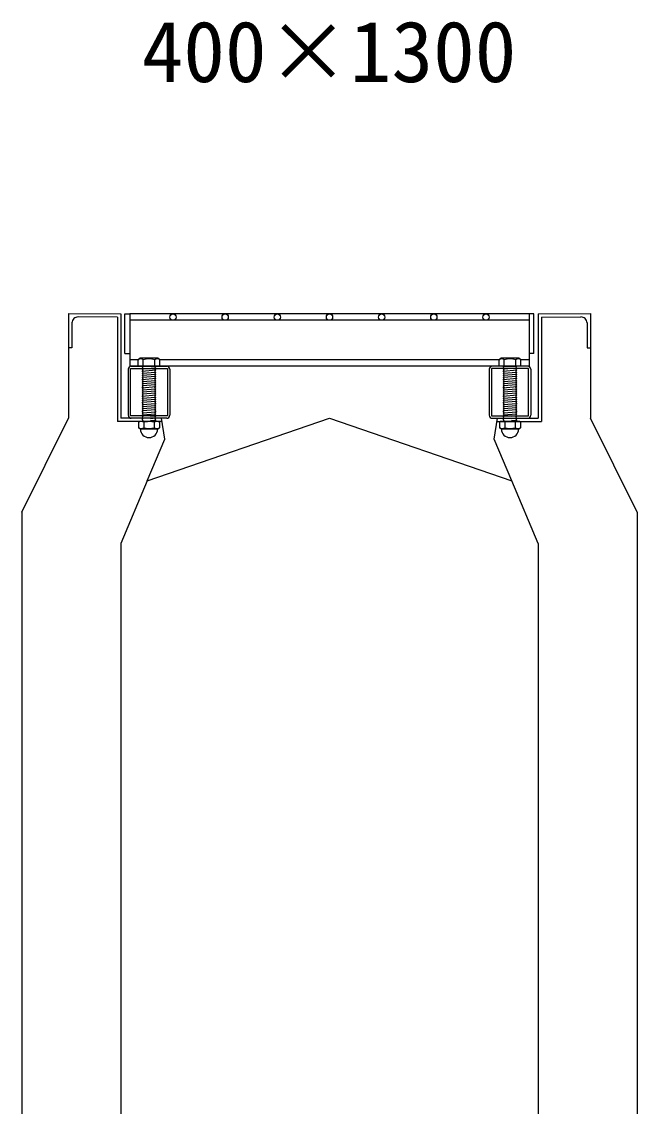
# Model space of a CAD drawing. Units: millimetres, scale not verified. Extents: x -16800 to 16800, y -5940 to 5940.
# Drawn here: x -5020 to -4430, y -2499 to -1459 of the extents above; entities that cross this region are included whole.
import ezdxf
from ezdxf.enums import TextEntityAlignment as Align

# ---------------------------------------------------------------- set-up
doc = ezdxf.new("R2010")
doc.units = ezdxf.units.MM
doc.header["$LTSCALE"] = 20
doc.linetypes.add('DOTTED', pattern=[1.75, 0.25, -1.5])
for name, color, linetype, lineweight in [('0-2_HATCH', 6, 'Continuous', 25), ('0-5_OUTLINE', 3, 'Continuous', 25), ('0-6_TXT', 7, 'Continuous', 25), ('0-A__0-5_D-BMK', 6, 'Continuous', 25)]:
    doc.layers.add(name, color=color, linetype=linetype, lineweight=lineweight)
doc.styles.add('ＭＳ ゴシック', font='')
doc.styles.get('ＭＳ ゴシック').set_extended_font_data('MS Gothic')

msp = doc.modelspace()

# ---------------------------------------------------------------- linework, layer by layer
at = {"layer": '0-2_HATCH'}
for p, q in [((-4928.18, -1742.81), (-4965.94, -1742.43)), ((-4928.18, -1742.81), (-4928.18, -1842.84)), ((-4924.98, -1739.64), (-4924.98, -1839.64)), ((-4525.02, -1739.64), (-4525.02, -1839.64)), ((-4521.82, -1742.81), (-4484.06, -1742.43)), ((-4521.82, -1742.81), (-4521.82, -1842.84)), ((-4971.8, -1748.23), (-4971.8, -1772.18)), ((-4478.2, -1748.23), (-4478.2, -1772.18)), ((-4971.8, -1772.18), (-4975, -1772.15)), ((-4478.2, -1772.18), (-4475, -1772.15)), ((-4885.98, -1839.64), (-4924.98, -1839.64)), ((-4882.98, -1859.64), (-4885.98, -1839.64)), ((-4567.02, -1859.64), (-4564.02, -1839.64)), ((-4564.02, -1839.64), (-4525.02, -1839.64)), ((-4885.5, -1842.84), (-4928.18, -1842.84)), ((-4564.5, -1842.84), (-4521.82, -1842.84)), ((-4899.79, -1899.64), (-4882.98, -1859.64)), ((-4550.21, -1899.64), (-4567.02, -1859.64))]:
    msp.add_line(p, q, dxfattribs=at)
for centre, start, end in [((-4966, -1748.23), 89.42706, 180), ((-4484, -1748.23), 0, 90.57294)]:
    msp.add_arc(centre, 5.8, start, end, dxfattribs=at)
at = {"layer": '0-5_OUTLINE'}
for p, q in [((-4975, -1739.14), (-4924.98, -1739.64)), ((-4975, -1739.14), (-4975, -1839.64)), ((-4525.02, -1739.64), (-4475, -1739.14)), ((-4475, -1739.14), (-4475, -1839.64)), ((-5020, -1929.64), (-4975, -1839.64)), ((-4430, -1929.64), (-4475, -1839.64)), ((-4899.8, -1899.64), (-4925, -1959.64)), ((-4525, -1959.64), (-4550.21, -1899.64)), ((-5020, -1929.64), (-5020, -3189.64)), ((-4430, -1929.64), (-4430, -3189.64)), ((-4925, -1959.64), (-4925, -3189.64)), ((-4525, -1959.64), (-4525, -3189.64))]:
    msp.add_line(p, q, dxfattribs=at)
msp.add_lwpolyline([(-4899.8, -1899.64), (-4725, -1839.64), (-4550.21, -1899.64)], dxfattribs=at)
at = {"layer": '0-A__0-5_D-BMK'}
for p, q in [((-4916.52, -1739.64), (-4916.52, -1789.64)), ((-4533.52, -1739.64), (-4916.52, -1739.64)), ((-4533.52, -1745.64), (-4916.52, -1745.64)), ((-4529.02, -1777.64), (-4529.02, -1739.64)), ((-4921.02, -1777.64), (-4916.52, -1777.64)), ((-4529.02, -1777.64), (-4533.52, -1777.64)), ((-4908.5, -1783.64), (-4916.52, -1783.64)), ((-4906.5, -1782.14), (-4908.5, -1783.64)), ((-4908.5, -1789.64), (-4908.5, -1783.64)), ((-4908.18, -1783.37), (-4906.5, -1782.14)), ((-4889.5, -1782.14), (-4906.5, -1782.14)), ((-4903.5, -1789.64), (-4903.5, -1783.64)), ((-4892.5, -1789.64), (-4892.5, -1783.64)), ((-4887.83, -1783.37), (-4889.5, -1782.14)), ((-4562.5, -1783.64), (-4887.5, -1783.64)), ((-4887.5, -1789.64), (-4887.5, -1783.64)), ((-4560.5, -1782.14), (-4562.5, -1783.64)), ((-4562.5, -1789.64), (-4562.5, -1783.64)), ((-4562.18, -1783.37), (-4560.5, -1782.14)), ((-4543.5, -1782.14), (-4560.5, -1782.14)), ((-4557.5, -1789.64), (-4557.5, -1783.64)), ((-4546.5, -1789.64), (-4546.5, -1783.64)), ((-4541.83, -1783.37), (-4543.5, -1782.14)), ((-4533.52, -1783.64), (-4541.5, -1783.64)), ((-4541.5, -1789.64), (-4541.5, -1783.64)), ((-4918.02, -1792.64), (-4918.02, -1836.64)), ((-4533.52, -1789.64), (-4916.52, -1789.64)), ((-4915.02, -1789.64), (-4881.02, -1789.64)), ((-4887.5, -1789.64), (-4908.5, -1789.64)), ((-4904.5, -1789.64), (-4891.5, -1789.64)), ((-4904.5, -1790.64), (-4903.5, -1789.64)), ((-4903.5, -1791.64), (-4904.5, -1790.64)), ((-4891.5, -1791.64), (-4904.5, -1792.64)), ((-4904.5, -1792.64), (-4903.5, -1791.64)), ((-4903.5, -1793.64), (-4904.5, -1792.64)), ((-4904.5, -1794.64), (-4903.5, -1793.64)), ((-4891.5, -1793.64), (-4904.5, -1794.64)), ((-4903.5, -1795.64), (-4904.5, -1794.64)), ((-4904.5, -1796.64), (-4903.5, -1795.64)), ((-4891.5, -1795.64), (-4904.5, -1796.64)), ((-4903.5, -1797.64), (-4904.5, -1796.64)), ((-4904.5, -1798.64), (-4903.5, -1797.64)), ((-4891.5, -1797.64), (-4904.5, -1798.64)), ((-4903.5, -1799.64), (-4904.5, -1798.64)), ((-4892.5, -1790.64), (-4891.5, -1789.64)), ((-4891.5, -1791.64), (-4892.5, -1790.64)), ((-4892.5, -1794.64), (-4891.5, -1793.64)), ((-4891.5, -1795.64), (-4892.5, -1794.64)), ((-4892.5, -1796.64), (-4891.5, -1795.64)), ((-4891.5, -1797.64), (-4892.5, -1796.64)), ((-4892.5, -1798.64), (-4891.5, -1797.64)), ((-4891.5, -1799.64), (-4892.5, -1798.64)), ((-4878.02, -1792.64), (-4878.02, -1836.64)), ((-4572.02, -1792.64), (-4572.02, -1836.64)), ((-4535.02, -1789.64), (-4569.02, -1789.64)), ((-4541.5, -1789.64), (-4562.5, -1789.64)), ((-4558.5, -1789.64), (-4545.5, -1789.64)), ((-4558.5, -1790.64), (-4557.5, -1789.64)), ((-4557.5, -1791.64), (-4558.5, -1790.64)), ((-4545.5, -1791.64), (-4558.5, -1792.64)), ((-4558.5, -1792.64), (-4557.5, -1791.64)), ((-4557.5, -1793.64), (-4558.5, -1792.64)), ((-4558.5, -1794.64), (-4557.5, -1793.64)), ((-4545.5, -1793.64), (-4558.5, -1794.64)), ((-4557.5, -1795.64), (-4558.5, -1794.64)), ((-4558.5, -1796.64), (-4557.5, -1795.64)), ((-4545.5, -1795.64), (-4558.5, -1796.64)), ((-4557.5, -1797.64), (-4558.5, -1796.64)), ((-4558.5, -1798.64), (-4557.5, -1797.64)), ((-4545.5, -1797.64), (-4558.5, -1798.64)), ((-4557.5, -1799.64), (-4558.5, -1798.64)), ((-4546.5, -1790.64), (-4545.5, -1789.64)), ((-4545.5, -1791.64), (-4546.5, -1790.64)), ((-4546.5, -1794.64), (-4545.5, -1793.64)), ((-4545.5, -1795.64), (-4546.5, -1794.64)), ((-4546.5, -1796.64), (-4545.5, -1795.64)), ((-4545.5, -1797.64), (-4546.5, -1796.64)), ((-4546.5, -1798.64), (-4545.5, -1797.64)), ((-4545.5, -1799.64), (-4546.5, -1798.64)), ((-4532.02, -1792.64), (-4532.02, -1836.64)), ((-4904.5, -1800.64), (-4903.5, -1799.64)), ((-4891.5, -1799.64), (-4904.5, -1800.64)), ((-4903.5, -1801.64), (-4904.5, -1800.64)), ((-4891.5, -1801.64), (-4904.5, -1802.64)), ((-4904.5, -1802.64), (-4903.5, -1801.64)), ((-4891.5, -1803.64), (-4904.5, -1804.64)), ((-4903.5, -1805.64), (-4904.5, -1804.64)), ((-4891.5, -1805.64), (-4904.5, -1806.64)), ((-4904.5, -1806.64), (-4903.5, -1805.64)), ((-4903.5, -1807.64), (-4904.5, -1806.64)), ((-4891.5, -1807.64), (-4904.5, -1808.64)), ((-4904.5, -1808.64), (-4903.5, -1807.64)), ((-4903.5, -1809.64), (-4904.5, -1808.64)), ((-4891.5, -1809.64), (-4904.5, -1810.64)), ((-4904.5, -1810.64), (-4903.5, -1809.64)), ((-4892.5, -1802.64), (-4891.5, -1801.64)), ((-4891.5, -1803.64), (-4892.5, -1802.64)), ((-4892.5, -1804.64), (-4891.5, -1803.64)), ((-4891.5, -1805.64), (-4892.5, -1804.64)), ((-4892.5, -1806.64), (-4891.5, -1805.64)), ((-4892.5, -1806.64), (-4891.5, -1807.64)), ((-4892.5, -1808.64), (-4891.5, -1807.64)), ((-4892.5, -1808.64), (-4891.5, -1809.64)), ((-4892.5, -1810.64), (-4891.5, -1809.64)), ((-4558.5, -1800.64), (-4557.5, -1799.64)), ((-4545.5, -1799.64), (-4558.5, -1800.64)), ((-4557.5, -1801.64), (-4558.5, -1800.64)), ((-4545.5, -1801.64), (-4558.5, -1802.64)), ((-4558.5, -1802.64), (-4557.5, -1801.64)), ((-4545.5, -1803.64), (-4558.5, -1804.64)), ((-4557.5, -1805.64), (-4558.5, -1804.64)), ((-4545.5, -1805.64), (-4558.5, -1806.64)), ((-4558.5, -1806.64), (-4557.5, -1805.64)), ((-4557.5, -1807.64), (-4558.5, -1806.64)), ((-4545.5, -1807.64), (-4558.5, -1808.64)), ((-4558.5, -1808.64), (-4557.5, -1807.64)), ((-4557.5, -1809.64), (-4558.5, -1808.64)), ((-4545.5, -1809.64), (-4558.5, -1810.64)), ((-4558.5, -1810.64), (-4557.5, -1809.64)), ((-4546.5, -1802.64), (-4545.5, -1801.64)), ((-4545.5, -1803.64), (-4546.5, -1802.64)), ((-4546.5, -1804.64), (-4545.5, -1803.64)), ((-4545.5, -1805.64), (-4546.5, -1804.64)), ((-4546.5, -1806.64), (-4545.5, -1805.64)), ((-4546.5, -1806.64), (-4545.5, -1807.64)), ((-4546.5, -1808.64), (-4545.5, -1807.64)), ((-4546.5, -1808.64), (-4545.5, -1809.64)), ((-4546.5, -1810.64), (-4545.5, -1809.64)), ((-4903.5, -1811.64), (-4904.5, -1810.64)), ((-4891.5, -1811.64), (-4904.5, -1812.64)), ((-4904.5, -1812.64), (-4903.5, -1811.64)), ((-4903.5, -1813.64), (-4904.5, -1812.64)), ((-4891.5, -1813.64), (-4904.5, -1814.64)), ((-4904.5, -1814.64), (-4903.5, -1813.64)), ((-4903.5, -1815.64), (-4904.5, -1814.64)), ((-4891.5, -1815.64), (-4904.5, -1816.64)), ((-4904.5, -1816.64), (-4903.5, -1815.64)), ((-4903.5, -1817.64), (-4904.5, -1816.64)), ((-4891.5, -1817.64), (-4904.5, -1818.64)), ((-4904.5, -1818.64), (-4903.5, -1817.64)), ((-4903.5, -1819.64), (-4904.5, -1818.64)), ((-4891.5, -1819.64), (-4904.5, -1820.64)), ((-4904.5, -1820.64), (-4903.5, -1819.64)), ((-4892.5, -1810.64), (-4891.5, -1811.64)), ((-4892.5, -1812.64), (-4891.5, -1811.64)), ((-4892.5, -1812.64), (-4891.5, -1813.64)), ((-4892.5, -1814.64), (-4891.5, -1813.64)), ((-4892.5, -1814.64), (-4891.5, -1815.64)), ((-4892.5, -1816.64), (-4891.5, -1815.64)), ((-4892.5, -1816.64), (-4891.5, -1817.64)), ((-4892.5, -1818.64), (-4891.5, -1817.64)), ((-4892.5, -1818.64), (-4891.5, -1819.64)), ((-4892.5, -1820.64), (-4891.5, -1819.64)), ((-4557.5, -1811.64), (-4558.5, -1810.64)), ((-4545.5, -1811.64), (-4558.5, -1812.64)), ((-4558.5, -1812.64), (-4557.5, -1811.64)), ((-4557.5, -1813.64), (-4558.5, -1812.64)), ((-4545.5, -1813.64), (-4558.5, -1814.64)), ((-4558.5, -1814.64), (-4557.5, -1813.64)), ((-4557.5, -1815.64), (-4558.5, -1814.64)), ((-4545.5, -1815.64), (-4558.5, -1816.64)), ((-4558.5, -1816.64), (-4557.5, -1815.64)), ((-4557.5, -1817.64), (-4558.5, -1816.64)), ((-4545.5, -1817.64), (-4558.5, -1818.64)), ((-4558.5, -1818.64), (-4557.5, -1817.64)), ((-4557.5, -1819.64), (-4558.5, -1818.64)), ((-4545.5, -1819.64), (-4558.5, -1820.64)), ((-4558.5, -1820.64), (-4557.5, -1819.64)), ((-4546.5, -1810.64), (-4545.5, -1811.64)), ((-4546.5, -1812.64), (-4545.5, -1811.64)), ((-4546.5, -1812.64), (-4545.5, -1813.64)), ((-4546.5, -1814.64), (-4545.5, -1813.64)), ((-4546.5, -1814.64), (-4545.5, -1815.64)), ((-4546.5, -1816.64), (-4545.5, -1815.64)), ((-4546.5, -1816.64), (-4545.5, -1817.64)), ((-4546.5, -1818.64), (-4545.5, -1817.64)), ((-4546.5, -1818.64), (-4545.5, -1819.64)), ((-4546.5, -1820.64), (-4545.5, -1819.64)), ((-4903.5, -1821.64), (-4904.5, -1820.64)), ((-4891.5, -1821.64), (-4904.5, -1822.64)), ((-4904.5, -1822.64), (-4903.5, -1821.64)), ((-4903.5, -1823.64), (-4904.5, -1822.64)), ((-4891.5, -1823.64), (-4904.5, -1824.64)), ((-4904.5, -1824.64), (-4903.5, -1823.64)), ((-4903.5, -1825.64), (-4904.5, -1824.64)), ((-4891.5, -1825.64), (-4904.5, -1826.64)), ((-4904.5, -1826.64), (-4903.5, -1825.64)), ((-4903.5, -1827.64), (-4904.5, -1826.64)), ((-4891.5, -1827.64), (-4904.5, -1828.64)), ((-4904.5, -1828.64), (-4903.5, -1827.64)), ((-4903.5, -1829.64), (-4904.5, -1828.64)), ((-4891.5, -1829.64), (-4904.5, -1830.64)), ((-4904.5, -1830.64), (-4903.5, -1829.64)), ((-4903.5, -1831.64), (-4904.5, -1830.64)), ((-4892.5, -1820.64), (-4891.5, -1821.64)), ((-4892.5, -1822.64), (-4891.5, -1821.64)), ((-4892.5, -1822.64), (-4891.5, -1823.64)), ((-4892.5, -1824.64), (-4891.5, -1823.64)), ((-4892.5, -1824.64), (-4891.5, -1825.64)), ((-4892.5, -1826.64), (-4891.5, -1825.64)), ((-4892.5, -1826.64), (-4891.5, -1827.64)), ((-4892.5, -1828.64), (-4891.5, -1827.64)), ((-4892.5, -1828.64), (-4891.5, -1829.64)), ((-4892.5, -1830.64), (-4891.5, -1829.64)), ((-4892.5, -1830.64), (-4891.5, -1831.64)), ((-4557.5, -1821.64), (-4558.5, -1820.64)), ((-4545.5, -1821.64), (-4558.5, -1822.64)), ((-4558.5, -1822.64), (-4557.5, -1821.64)), ((-4557.5, -1823.64), (-4558.5, -1822.64)), ((-4545.5, -1823.64), (-4558.5, -1824.64)), ((-4558.5, -1824.64), (-4557.5, -1823.64)), ((-4557.5, -1825.64), (-4558.5, -1824.64)), ((-4545.5, -1825.64), (-4558.5, -1826.64)), ((-4558.5, -1826.64), (-4557.5, -1825.64)), ((-4557.5, -1827.64), (-4558.5, -1826.64)), ((-4545.5, -1827.64), (-4558.5, -1828.64)), ((-4558.5, -1828.64), (-4557.5, -1827.64)), ((-4557.5, -1829.64), (-4558.5, -1828.64)), ((-4545.5, -1829.64), (-4558.5, -1830.64)), ((-4558.5, -1830.64), (-4557.5, -1829.64)), ((-4557.5, -1831.64), (-4558.5, -1830.64)), ((-4546.5, -1820.64), (-4545.5, -1821.64)), ((-4546.5, -1822.64), (-4545.5, -1821.64)), ((-4546.5, -1822.64), (-4545.5, -1823.64)), ((-4546.5, -1824.64), (-4545.5, -1823.64)), ((-4546.5, -1824.64), (-4545.5, -1825.64)), ((-4546.5, -1826.64), (-4545.5, -1825.64)), ((-4546.5, -1826.64), (-4545.5, -1827.64)), ((-4546.5, -1828.64), (-4545.5, -1827.64)), ((-4546.5, -1828.64), (-4545.5, -1829.64)), ((-4546.5, -1830.64), (-4545.5, -1829.64)), ((-4546.5, -1830.64), (-4545.5, -1831.64)), ((-4881.02, -1839.64), (-4915.02, -1839.64)), ((-4891.5, -1831.64), (-4904.5, -1832.64)), ((-4904.5, -1832.64), (-4903.5, -1831.64)), ((-4903.5, -1833.64), (-4904.5, -1832.64)), ((-4904.5, -1834.64), (-4903.5, -1833.64)), ((-4891.5, -1833.65), (-4904.5, -1834.65)), ((-4903.5, -1835.64), (-4904.5, -1834.65)), ((-4891.49, -1835.65), (-4904.49, -1836.65)), ((-4904.49, -1836.65), (-4903.49, -1835.65)), ((-4903.49, -1837.65), (-4904.49, -1836.65)), ((-4904.49, -1838.65), (-4903.49, -1837.65)), ((-4903.49, -1839.65), (-4904.49, -1838.65)), ((-4904.49, -1840.65), (-4903.49, -1839.65)), ((-4903.49, -1841.65), (-4904.49, -1840.65)), ((-4892.5, -1832.64), (-4891.5, -1831.64)), ((-4892.5, -1832.64), (-4891.5, -1833.65)), ((-4892.5, -1834.65), (-4891.5, -1833.65)), ((-4892.5, -1834.65), (-4891.49, -1835.65)), ((-4892.49, -1836.65), (-4891.49, -1835.65)), ((-4892.49, -1836.65), (-4891.49, -1837.65)), ((-4892.49, -1838.65), (-4891.49, -1837.65)), ((-4892.49, -1838.65), (-4891.49, -1839.65)), ((-4892.49, -1840.65), (-4891.49, -1839.65)), ((-4892.49, -1840.65), (-4891.49, -1841.65)), ((-4569.02, -1839.64), (-4535.02, -1839.64)), ((-4545.5, -1831.64), (-4558.5, -1832.64)), ((-4558.5, -1832.64), (-4557.5, -1831.64)), ((-4557.5, -1833.64), (-4558.5, -1832.64)), ((-4545.5, -1833.64), (-4558.5, -1834.65)), ((-4558.5, -1834.64), (-4557.5, -1833.64)), ((-4557.5, -1835.64), (-4558.5, -1834.65)), ((-4545.49, -1835.65), (-4558.49, -1836.65)), ((-4558.49, -1836.65), (-4557.49, -1835.65)), ((-4557.49, -1837.65), (-4558.49, -1836.65)), ((-4558.49, -1838.65), (-4557.49, -1837.65)), ((-4557.49, -1839.65), (-4558.49, -1838.65)), ((-4558.49, -1840.65), (-4557.49, -1839.65)), ((-4557.49, -1841.65), (-4558.49, -1840.65)), ((-4546.5, -1832.64), (-4545.5, -1831.64)), ((-4546.5, -1832.64), (-4545.5, -1833.65)), ((-4546.5, -1834.65), (-4545.5, -1833.65)), ((-4546.5, -1834.65), (-4545.49, -1835.65)), ((-4546.49, -1836.65), (-4545.49, -1835.65)), ((-4546.49, -1836.65), (-4545.49, -1837.65)), ((-4546.49, -1838.65), (-4545.49, -1837.65)), ((-4546.49, -1838.65), (-4545.49, -1839.65)), ((-4546.49, -1840.65), (-4545.49, -1839.65)), ((-4546.49, -1840.65), (-4545.49, -1841.65)), ((-4907.34, -1842.84), (-4908.21, -1843.49)), ((-4908.21, -1843.49), (-4908.21, -1848.68)), ((-4906.51, -1849.65), (-4908.21, -1848.68)), ((-4888.66, -1842.84), (-4907.34, -1842.84)), ((-4906.51, -1849.97), (-4906.51, -1849.65)), ((-4889.49, -1849.65), (-4906.51, -1849.65)), ((-4889.49, -1849.97), (-4906.51, -1849.97)), ((-4904.49, -1842.65), (-4903.49, -1841.65)), ((-4904.3, -1842.84), (-4904.49, -1842.65)), ((-4903.1, -1843.49), (-4903.1, -1848.68)), ((-4892.9, -1843.49), (-4892.9, -1848.68)), ((-4892.49, -1842.65), (-4891.49, -1841.65)), ((-4892.49, -1842.65), (-4892.3, -1842.84)), ((-4889.49, -1849.65), (-4887.8, -1848.68)), ((-4889.49, -1849.97), (-4889.49, -1849.65)), ((-4888.66, -1842.84), (-4887.79, -1843.49)), ((-4887.79, -1843.49), (-4887.79, -1848.68)), ((-4561.34, -1842.84), (-4562.21, -1843.49)), ((-4562.21, -1843.49), (-4562.21, -1848.68)), ((-4560.51, -1849.65), (-4562.21, -1848.68)), ((-4542.66, -1842.84), (-4561.34, -1842.84)), ((-4560.51, -1849.97), (-4560.51, -1849.65)), ((-4543.49, -1849.65), (-4560.51, -1849.65)), ((-4543.49, -1849.97), (-4560.51, -1849.97)), ((-4558.49, -1842.65), (-4557.49, -1841.65)), ((-4558.3, -1842.84), (-4558.49, -1842.65)), ((-4557.1, -1843.49), (-4557.1, -1848.68)), ((-4546.9, -1843.49), (-4546.9, -1848.68)), ((-4546.49, -1842.65), (-4545.49, -1841.65)), ((-4546.49, -1842.65), (-4546.3, -1842.84)), ((-4543.49, -1849.65), (-4541.8, -1848.68)), ((-4543.49, -1849.97), (-4543.49, -1849.65)), ((-4542.66, -1842.84), (-4541.79, -1843.49)), ((-4541.79, -1843.49), (-4541.79, -1848.68))]:
    msp.add_line(p, q, dxfattribs=at)
at = {"layer": '0-A__0-5_D-BMK', "linetype": 'DOTTED'}
for p, q in [((-4891.5, -1789.64), (-4904.5, -1790.64)), ((-4545.5, -1789.64), (-4558.5, -1790.64)), ((-4891.49, -1837.65), (-4904.49, -1838.65)), ((-4891.49, -1839.65), (-4904.49, -1840.65)), ((-4545.49, -1837.65), (-4558.49, -1838.65)), ((-4545.49, -1839.65), (-4558.49, -1840.65)), ((-4891.49, -1841.65), (-4904.49, -1842.65)), ((-4904.3, -1842.84), (-4892.3, -1842.84)), ((-4545.49, -1841.65), (-4558.49, -1842.65)), ((-4558.3, -1842.84), (-4546.3, -1842.84))]:
    msp.add_line(p, q, dxfattribs=at)
at = {"layer": '0-A__0-5_D-BMK'}
for points in [[(-4921.02, -1777.64), (-4921.02, -1739.64), (-4916.52, -1739.64)], [(-4529.02, -1739.64), (-4533.52, -1739.64), (-4533.52, -1789.64)], [(-4891.5, -1793.64), (-4892.5, -1792.64), (-4891.5, -1791.64)], [(-4545.5, -1793.64), (-4546.5, -1792.64), (-4545.5, -1791.64)], [(-4904.5, -1804.64), (-4903.5, -1803.64), (-4904.5, -1802.64)], [(-4891.5, -1801.64), (-4892.5, -1800.64), (-4891.5, -1799.64)], [(-4558.5, -1804.64), (-4557.5, -1803.64), (-4558.5, -1802.64)], [(-4545.5, -1801.64), (-4546.5, -1800.64), (-4545.5, -1799.64)]]:
    msp.add_lwpolyline(points, dxfattribs=at)
for points in [[(-4880.32, -1791.94), (-4880.32, -1837.34), (-4915.72, -1837.34), (-4915.72, -1791.94)], [(-4569.72, -1791.94), (-4569.72, -1837.34), (-4534.32, -1837.34), (-4534.32, -1791.94)]]:
    msp.add_lwpolyline(points, close=True, dxfattribs=at)
for centre in [(-4875.02, -1742.64), (-4825.02, -1742.64), (-4775.02, -1742.64), (-4725.02, -1742.64), (-4675.02, -1742.64), (-4625.02, -1742.64), (-4575.02, -1742.64)]:
    msp.add_circle(centre, 3, dxfattribs=at)
for centre, radius, start, end in [((-4906, -1786.27), 3.62, 46.39563, 133.60437), ((-4898, -1798.27), 15.62, 69.39075, 110.60925), ((-4890, -1786.27), 3.62, 46.39563, 133.60437), ((-4560, -1786.27), 3.62, 46.39563, 133.60437), ((-4552, -1798.27), 15.62, 69.39075, 110.60925), ((-4544, -1786.27), 3.62, 46.39563, 133.60437), ((-4915.02, -1792.64), 3, 90, 180), ((-4881.02, -1792.64), 3, 0, 90), ((-4569.02, -1792.64), 3, 90, 180), ((-4535.02, -1792.64), 3, 0, 90), ((-4915.02, -1836.64), 3, 180, 270), ((-4881.02, -1836.64), 3, 270, 0), ((-4569.02, -1836.64), 3, 180, 270), ((-4535.02, -1836.64), 3, 270, 0), ((-4905.65, -1848.19), 5.35, 61.49832, 118.50684), ((-4905.65, -1843.98), 5.35, 241.49843, 298.50089), ((-4898, -1849.97), 8.19, 180, 359.99995), ((-4898, -1863.26), 20.42, 75.52621, 104.47362), ((-4898, -1828.91), 20.42, 255.52638, 284.47374), ((-4890.35, -1848.19), 5.35, 61.49231, 118.50169), ((-4890.35, -1843.98), 5.35, 241.49989, 298.5), ((-4559.65, -1848.19), 5.35, 61.49832, 118.50684), ((-4559.65, -1843.98), 5.35, 241.49843, 298.50089), ((-4552, -1849.97), 8.19, 180, 359.99995), ((-4552, -1863.26), 20.42, 75.52621, 104.47362), ((-4552, -1828.91), 20.42, 255.52638, 284.47374), ((-4544.35, -1848.19), 5.35, 61.49231, 118.50169), ((-4544.35, -1843.98), 5.35, 241.49989, 298.5)]:
    msp.add_arc(centre, radius, start, end, dxfattribs=at)

# ---------------------------------------------------------------- texts
at = {"layer": '0-6_TXT', "style": 'ＭＳ ゴシック'}
msp.add_text('400×1300', height=58.65, dxfattribs=at).set_placement((-4905, -1534.84), align=Align.BOTTOM_LEFT)

doc.saveas('drawing.dxf')
